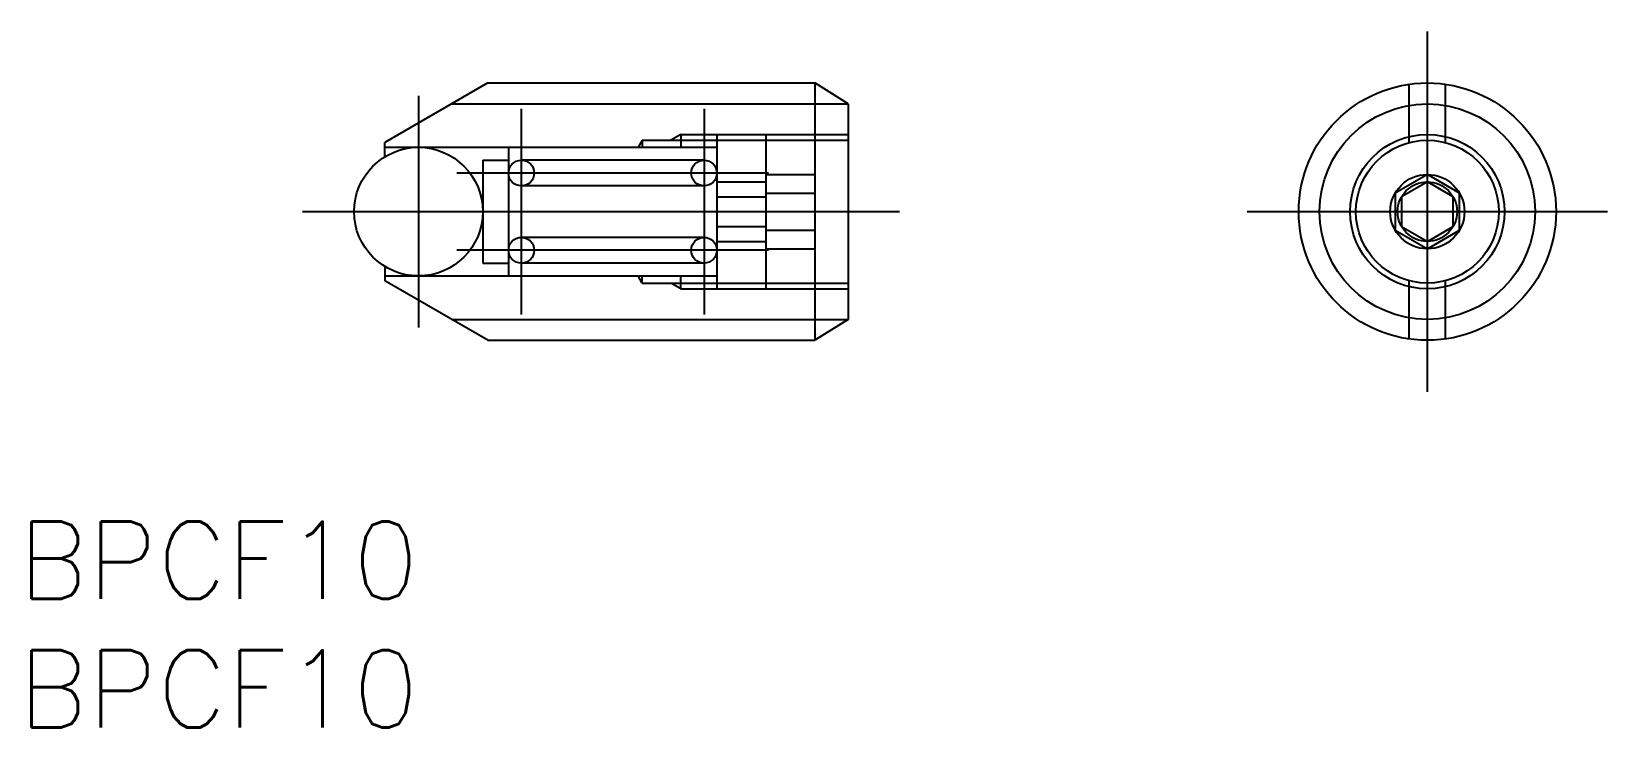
# Model space of a CAD drawing. Extents: x -15 to 46.2, y -20 to 7.
import ezdxf

# ---------------------------------------------------------------- set-up
doc = ezdxf.new("R2010")
doc.units = 0
doc.linetypes.add('CENTER', pattern=[50.8, 31.75, -6.35, 6.35, -6.35])
doc.linetypes.add('PHANTOM', pattern=[63.5, 31.75, -6.35, 6.35, -6.35, 6.35, -6.35])
doc.layers.get('0').update_dxf_attribs({"linetype": 'CONTINUOUS'})
doc.layers.add('CENTER', color=1, linetype='CENTER')
doc.styles.get("Standard").update_dxf_attribs({"font": 'txt.shx', "height": 3, "bigfont": 'bigfont.shx'})

msp = doc.modelspace()

# ---------------------------------------------------------------- linework, layer by layer
at = {"color": 7, "linetype": 'CONTINUOUS'}
for p, q in [((2.7, 5), (-1.3, 2.691)), ((2.7, 5), (15.4, 5)), ((15.4, 5), (15.4, -5)), ((16.7, 4.188), (15.4, 5)), ((38.508, 2.685), (38.508, 4.951)), ((39.908, 2.685), (39.908, 4.951)), ((16.7, 4.188), (16.7, -4.188)), ((-1.3, 2.135), (-1.3, 2.691)), ((-1.3, 2.5), (11.6, 2.5)), ((3.5, 2.5), (3.5, -2.5)), ((8.7, 2.775), (8.541, 2.5)), ((8.7, 2.775), (11.6, 2.775)), ((8.7, 2.775), (8.7, 2.5)), ((10.2, 3), (9.81, 2.775)), ((10.2, 3), (10.2, 2.5)), ((11.6, 3), (15.4, 3)), ((11.6, 3), (11.6, -3)), ((13.5, 3), (13.5, -3)), ((15.4, 2.775), (16.7, 2.775)), ((2.5, 2), (3.5, 2)), ((2.5, 2), (2.5, -2)), ((13.5, 1.443), (15.4, 1.443)), ((39.208, 1.443), (37.958, 0.722)), ((40.458, 0.722), (39.208, 1.443)), ((11.6, 1.155), (13.5, 1.155)), ((13.5, 0.722), (15.4, 0.722)), ((37.958, 0.722), (37.958, -0.722)), ((39.208, 1.155), (38.208, 0.577)), ((40.208, 0.577), (39.208, 1.155)), ((40.458, -0.722), (40.458, 0.722)), ((11.6, 0.577), (13.5, 0.577)), ((38.208, 0.577), (38.208, -0.577)), ((40.208, -0.577), (40.208, 0.577)), ((11.6, -0.577), (13.5, -0.577)), ((38.208, -0.577), (39.208, -1.155)), ((39.208, -1.155), (40.208, -0.577)), ((11.6, -1.155), (13.5, -1.155)), ((13.5, -0.722), (15.4, -0.722)), ((37.958, -0.722), (39.208, -1.443)), ((39.208, -1.443), (40.458, -0.722)), ((13.5, -1.443), (15.4, -1.443)), ((-1.3, -2.135), (-1.3, -2.691)), ((2.5, -2), (3.5, -2)), ((-1.3, -2.5), (11.6, -2.5)), ((2.7, -5), (-1.3, -2.691)), ((8.7, -2.775), (8.541, -2.5)), ((8.7, -2.775), (8.7, -2.5)), ((8.7, -2.775), (11.6, -2.775)), ((10.2, -3), (9.81, -2.775)), ((10.2, -3), (10.2, -2.5)), ((11.6, -3), (15.4, -3)), ((15.4, -2.775), (16.7, -2.775)), ((38.508, -4.951), (38.508, -2.685)), ((39.908, -4.951), (39.908, -2.685)), ((16.7, -4.188), (15.4, -5)), ((2.7, -5), (15.4, -5))]:
    msp.add_line(p, q, dxfattribs=at)
at = {"color": 3, "linetype": 'CONTINUOUS'}
for p, q in [((1.294, 4.188), (16.7, 4.188)), ((10.2, 3), (11.6, 3)), ((11.6, 2.775), (15.4, 2.775)), ((15.4, 3), (16.7, 3)), ((10.2, -3), (11.6, -3)), ((11.6, -2.775), (15.4, -2.775)), ((15.4, -3), (16.7, -3)), ((1.294, -4.188), (16.7, -4.188))]:
    msp.add_line(p, q, dxfattribs=at)
at = {"color": 3, "linetype": 'PHANTOM'}
for p, q in [((11.1, 2), (4, 2)), ((11.1, 1), (4, 1)), ((11.1, -1), (4, -1)), ((11.1, -2), (4, -2))]:
    msp.add_line(p, q, dxfattribs=at)
at = {"color": 7, "linetype": 'CONTINUOUS'}
for centre, radius in [((39.208, 0), 5), ((39.208, 0), 4.188), ((0, 0), 2.5), ((39.208, 0), 2.775), ((4, 1.5), 0.5), ((11.1, 1.5), 0.5), ((39.208, 0), 1.443), ((39.208, 0), 1.155), ((4, -1.5), 0.5), ((11.1, -1.5), 0.5)]:
    msp.add_circle(centre, radius, dxfattribs=at)
at = {"color": 3, "linetype": 'CONTINUOUS'}
msp.add_circle((39.208, 0), 3, dxfattribs=at)
at = {"layer": 'CENTER', "color": 1, "linetype": 'CENTER'}
for p, q in [((39.208, -7), (39.208, 7)), ((0, 4.5), (0, -4.5)), ((4, 4), (4, -4)), ((11.1, 4), (11.1, -4)), ((13.6, 1.5), (1.5, 1.5)), ((-4.5, 0), (18.7, 0)), ((32.208, 0), (46.208, 0)), ((13.6, -1.5), (1.5, -1.5))]:
    msp.add_line(p, q, dxfattribs=at)

# ---------------------------------------------------------------- texts
at = {"color": 7, "linetype": 'CONTINUOUS'}
for p in [(-15.549, -15.047), (-15.549, -20.045)]:
    msp.add_text('BPCF10', height=3, dxfattribs=at).set_placement(p)

doc.saveas('drawing.dxf')
